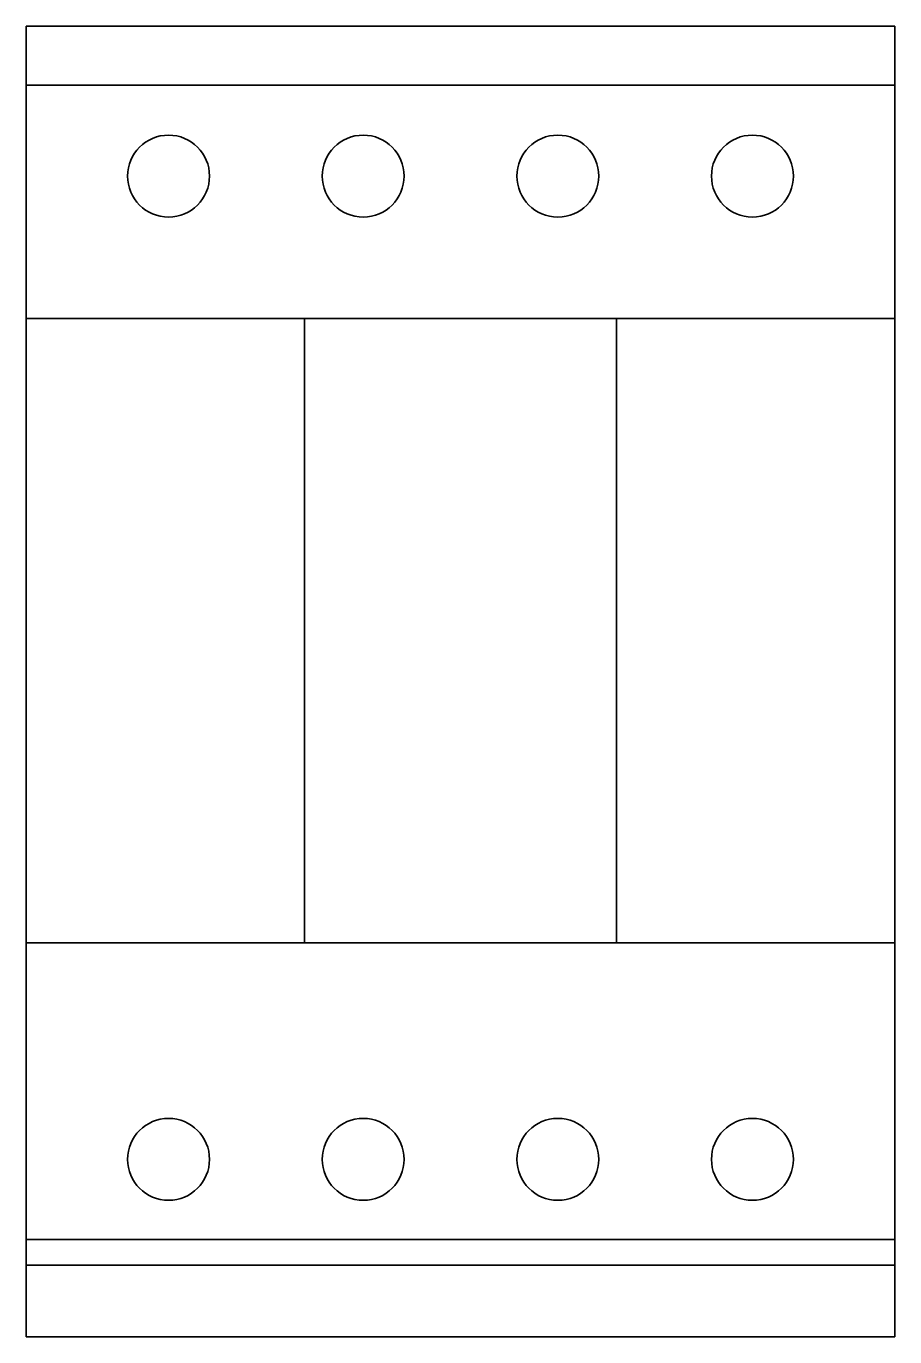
# Model space of a CAD drawing. Header units: inches. Extents: x -0.3 to 52.7, y -80 to 0.
import ezdxf

# ---------------------------------------------------------------- set-up
doc = ezdxf.new("R2010")
doc.units = ezdxf.units.IN
doc.header["$MEASUREMENT"] = 0
doc.layers.add('Layer 1', color=7, linetype='Continuous')

# ---------------------------------------------------------------- blocks, each defined once
blk = doc.blocks.new('block 2')
at = {"layer": 'Layer 1', "color": 7, "lineweight": 35}
blk.add_lwpolyline([(165.949, -80), (112.96, -80), (112.96, 0), (165.949, 0), (165.949, -80)], dxfattribs=at)
blk = doc.blocks.new('block 3')
at = {"layer": 'Layer 1', "color": 7, "lineweight": 35}
for points in [[(119.139, -9.148), (119.139, -10.529), (120.258, -11.649), (121.639, -11.649), (123.019, -11.649), (124.139, -10.529), (124.139, -9.148), (124.139, -7.768), (123.019, -6.649), (121.639, -6.649), (120.258, -6.649), (119.139, -7.768), (119.139, -9.148)], [(131.016, -9.148), (131.016, -10.529), (132.135, -11.649), (133.516, -11.649), (134.896, -11.649), (136.016, -10.529), (136.016, -9.148), (136.016, -7.768), (134.896, -6.649), (133.516, -6.649), (132.135, -6.649), (131.016, -7.768), (131.016, -9.148)], [(142.893, -9.148), (142.893, -10.529), (144.012, -11.649), (145.393, -11.649), (146.773, -11.649), (147.893, -10.529), (147.893, -9.148), (147.893, -7.768), (146.773, -6.649), (145.393, -6.649), (144.012, -6.649), (142.893, -7.768), (142.893, -9.148)], [(154.769, -9.148), (154.769, -10.529), (155.889, -11.649), (157.27, -11.649), (158.65, -11.649), (159.77, -10.529), (159.77, -9.148), (159.77, -7.768), (158.65, -6.649), (157.27, -6.649), (155.889, -6.649), (154.769, -7.768), (154.769, -9.148)]]:
    blk.add_open_spline(points, degree=3, knots=[0, 0, 0, 0, 1, 1, 1, 2, 2, 2, 3, 3, 3, 4, 4, 4, 4], dxfattribs=at)
blk = doc.blocks.new('block 4')
at = {"layer": 'Layer 1', "color": 7, "lineweight": 35}
for points in [[(119.139, -69.169), (119.139, -70.549), (120.258, -71.669), (121.639, -71.669), (123.019, -71.669), (124.139, -70.549), (124.139, -69.169), (124.139, -67.788), (123.019, -66.669), (121.639, -66.669), (120.258, -66.669), (119.139, -67.788), (119.139, -69.169)], [(131.016, -69.169), (131.016, -70.549), (132.135, -71.669), (133.516, -71.669), (134.896, -71.669), (136.016, -70.549), (136.016, -69.169), (136.016, -67.788), (134.896, -66.669), (133.516, -66.669), (132.135, -66.669), (131.016, -67.788), (131.016, -69.169)], [(142.893, -69.169), (142.893, -70.549), (144.012, -71.669), (145.393, -71.669), (146.773, -71.669), (147.893, -70.549), (147.893, -69.169), (147.893, -67.788), (146.773, -66.669), (145.393, -66.669), (144.012, -66.669), (142.893, -67.788), (142.893, -69.169)], [(154.769, -69.169), (154.769, -70.549), (155.889, -71.669), (157.27, -71.669), (158.65, -71.669), (159.77, -70.549), (159.77, -69.169), (159.77, -67.788), (158.65, -66.669), (157.27, -66.669), (155.889, -66.669), (154.769, -67.788), (154.769, -69.169)]]:
    blk.add_open_spline(points, degree=3, knots=[0, 0, 0, 0, 1, 1, 1, 2, 2, 2, 3, 3, 3, 4, 4, 4, 4], dxfattribs=at)

msp = doc.modelspace()

# ---------------------------------------------------------------- linework, layer by layer
at = {"layer": 'Layer 1', "color": 7, "lineweight": 35}
for points in [[(-0.247, -3.601), (52.724, -3.601)], [(-0.259, -17.848), (52.736, -17.848)], [(35.764, -55.953), (25.533, -55.953), (16.714, -55.953), (16.714, -17.848), (26.018, -17.848), (35.764, -17.848), (35.764, -55.953)], [(52.734, -55.953), (-0.256, -55.953)], [(-0.261, -74.065), (52.739, -74.065)], [(-0.261, -75.624), (52.739, -75.624)]]:
    msp.add_lwpolyline(points, dxfattribs=at)

# ---------------------------------------------------------------- block references
at = {"layer": 'Layer 1'}
for name in ['block 2', 'block 3', 'block 4']:
    msp.add_blockref(name, (-113.215, 0), dxfattribs=at)

doc.saveas('drawing.dxf')
